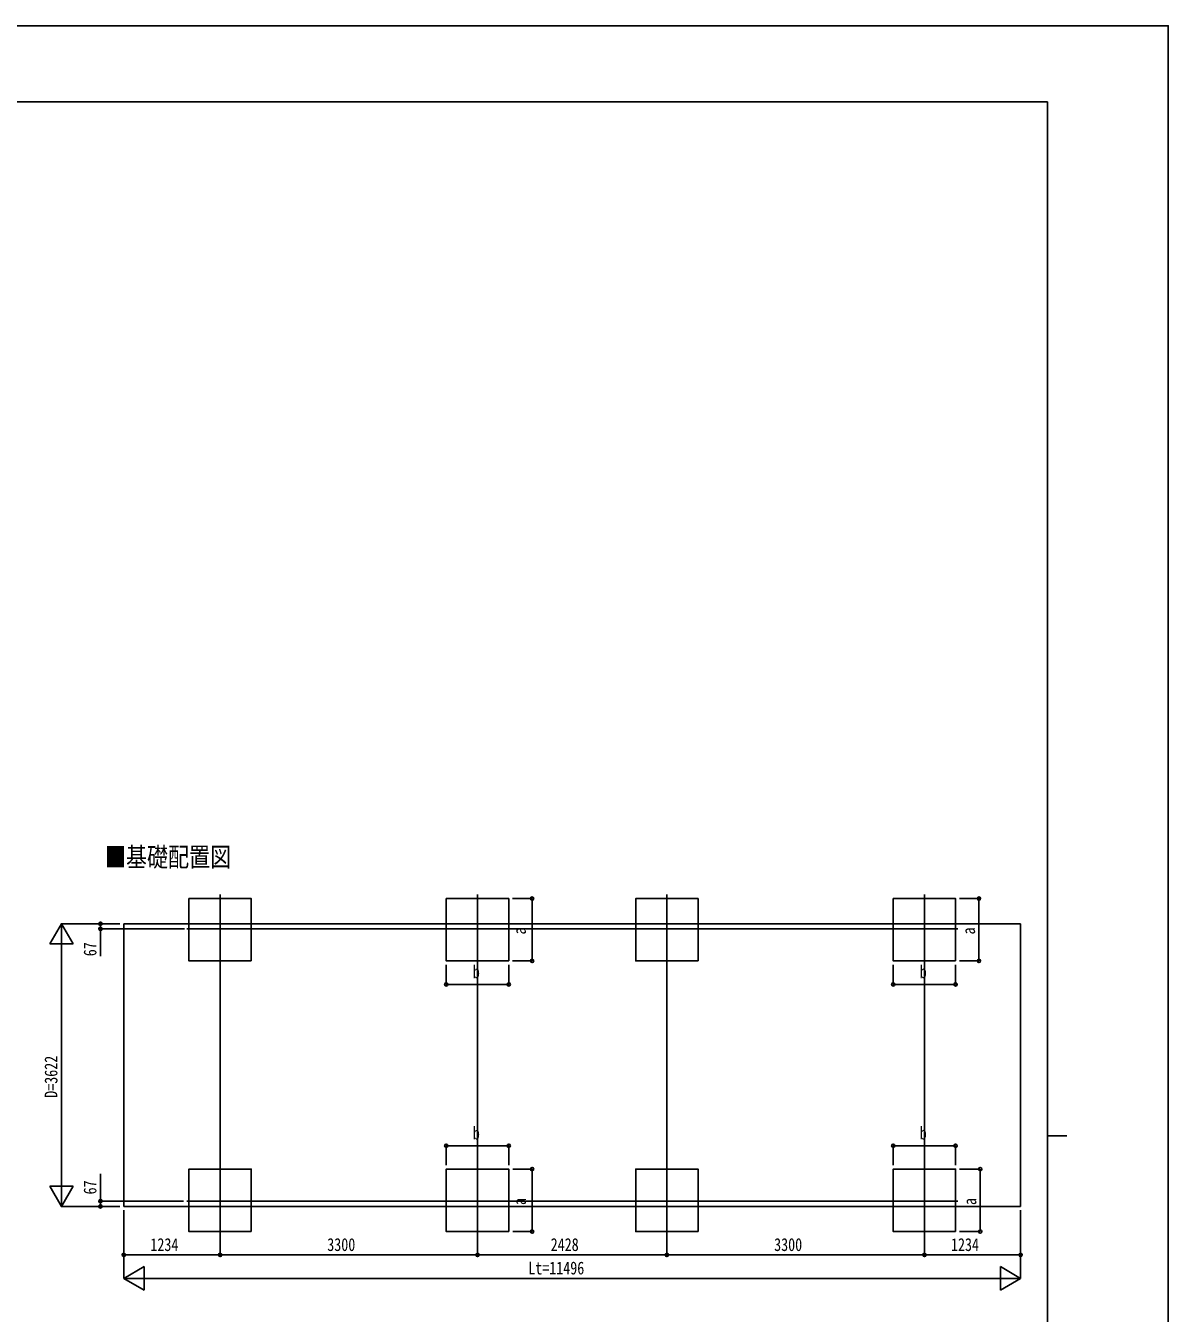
# Model space of a CAD drawing. Units: millimetres, scale not verified. Extents: x -21025 to 21025, y -14850 to 14850.
# Drawn here: x 6380 to 21025, y -1647 to 14850 of the extents above; entities that cross this region are included whole.
import ezdxf
from ezdxf.enums import TextEntityAlignment as Align

# ---------------------------------------------------------------- set-up
doc = ezdxf.new("R2010")
doc.units = ezdxf.units.MM
doc.header["$LTSCALE"] = 83
for name, color, linetype in [('0-2_USER1', 3, 'Continuous'), ('0-3_YKK_12', 2, 'Continuous'), ('0-5_YKK_A1', 4, 'Continuous'), ('0-6_YKK_D', 6, 'Continuous'), ('0-7_YKK_ZWAK', 7, 'Continuous')]:
    doc.layers.add(name, color=color, linetype=linetype)
doc.styles.add('ＭＳ ゴシック', font='')
doc.styles.get('ＭＳ ゴシック').set_extended_font_data('MS Gothic')

msp = doc.modelspace()

# ---------------------------------------------------------------- linework, layer by layer
at = {"layer": '0-3_YKK_12'}
for p, q in [((8871.1, 3718.88), (8871.1, 2814.56)), ((12171.1, 3718.88), (12171.1, 2814.56)), ((14599.1, 3718.88), (14599.1, 2814.56)), ((17899.1, 3718.88), (17899.1, 2814.56)), ((18327.72, 3277.22), (8443.66, 3277.22)), ((8871.1, 251.88), (8871.1, -652.44)), ((12171.1, 251.88), (12171.1, -652.44)), ((14599.1, 251.88), (14599.1, -652.44)), ((17899.1, 251.88), (17899.1, -652.44)), ((8443.66, -210.78), (18327.72, -210.78))]:
    msp.add_line(p, q, dxfattribs=at)
at = {"layer": '0-5_YKK_A1'}
for p, q in [((7637.1, 3344.22), (7637.1, -277.78)), ((19133.1, 3344.22), (7637.1, 3344.22)), ((19133.1, 3344.22), (19133.1, -277.78)), ((19133.1, -277.78), (7637.1, -277.78))]:
    msp.add_line(p, q, dxfattribs=at)
for points in [[(9271.1, 2866.72), (8471.1, 2866.72), (8471.1, 3666.72), (9271.1, 3666.72)], [(12571.1, 2866.72), (11771.1, 2866.72), (11771.1, 3666.72), (12571.1, 3666.72)], [(14999.1, 2866.72), (14199.1, 2866.72), (14199.1, 3666.72), (14999.1, 3666.72)], [(18299.1, 2866.72), (17499.1, 2866.72), (17499.1, 3666.72), (18299.1, 3666.72)], [(9271.1, -600.28), (8471.1, -600.28), (8471.1, 199.72), (9271.1, 199.72)], [(12571.1, -600.28), (11771.1, -600.28), (11771.1, 199.72), (12571.1, 199.72)], [(14999.1, -600.28), (14199.1, -600.28), (14199.1, 199.72), (14999.1, 199.72)], [(18299.1, -600.28), (17499.1, -600.28), (17499.1, 199.72), (18299.1, 199.72)]]:
    msp.add_lwpolyline(points, close=True, dxfattribs=at)
at = {"layer": '0-6_YKK_D'}
for p, q in [((12621.1, 3666.72), (12872.1, 3666.72)), ((12871.1, 2866.72), (12871.1, 3666.72)), ((18349.1, 3666.72), (18600.1, 3666.72)), ((18599.1, 2866.72), (18599.1, 3666.72)), ((6837.1, 3344.22), (6687.1, 3084.41)), ((7587.1, 3344.22), (6836.1, 3344.22)), ((6837.1, 3344.22), (6987.1, 3084.41)), ((6837.1, 3344.22), (6837.1, 2824.61)), ((7587.1, 3344.22), (7336.1, 3344.22)), ((8414.86, 3277.22), (7336.1, 3277.22)), ((6687.1, 3084.41), (6987.1, 3084.41)), ((6837.1, 22.22), (6837.1, 3044.22)), ((8871.1, 201.88), (8871.1, 2864.06)), ((11771.1, 2816.72), (11771.1, 2565.72)), ((12171.1, 201.88), (12171.1, 2864.06)), ((12571.1, 2816.72), (12571.1, 2565.72)), ((12621.1, 2866.72), (12872.1, 2866.72)), ((14599.1, 201.88), (14599.1, 2864.06)), ((17499.1, 2816.72), (17499.1, 2565.72)), ((17899.1, 201.88), (17899.1, 2864.06)), ((18299.1, 2816.72), (18299.1, 2565.72)), ((18349.1, 2866.72), (18600.1, 2866.72)), ((11771.1, 2566.72), (12571.1, 2566.72)), ((17499.1, 2566.72), (18299.1, 2566.72)), ((11771.1, 249.72), (11771.1, 500.72)), ((11771.1, 499.72), (12571.1, 499.72)), ((12571.1, 249.72), (12571.1, 500.72)), ((17499.1, 249.72), (17499.1, 500.72)), ((17499.1, 499.72), (18299.1, 499.72)), ((18299.1, 249.72), (18299.1, 500.72)), ((6837.1, -277.78), (6837.1, 241.84)), ((12622.1, 199.72), (12872.1, 199.72)), ((12871.1, 199.72), (12871.1, -600.28)), ((18349.1, 199.72), (18616, 199.72)), ((18615, 199.72), (18615, -600.28)), ((6837.1, -277.78), (6687.1, -17.97)), ((6987.1, -17.97), (6687.1, -17.97)), ((6837.1, -277.78), (6987.1, -17.97)), ((7586.1, -277.78), (6836.1, -277.78)), ((8404.41, -210.78), (7336.1, -210.78)), ((7587.1, -277.78), (7336.1, -277.78)), ((7637.1, -327.78), (7637.1, -1201.28)), ((7637.1, -328.78), (7637.1, -901.28)), ((19133.1, -327.78), (19133.1, -1201.28)), ((19133.1, -327.78), (19133.1, -901.28)), ((8871.1, -653.44), (8871.1, -901.28)), ((8871.1, -654.44), (8871.1, -901.28)), ((12171.1, -653.44), (12171.1, -901.28)), ((12171.1, -654.44), (12171.1, -901.28)), ((12622.1, -600.28), (12872.1, -600.28)), ((14599.1, -653.44), (14599.1, -901.28)), ((14599.1, -653.44), (14599.1, -901.28)), ((17899.1, -653.44), (17899.1, -901.28)), ((17899.1, -653.44), (17899.1, -901.28)), ((18349.1, -600.28), (18616, -600.28)), ((8871.1, -900.28), (7637.1, -900.28)), ((8871.1, -900.28), (12171.1, -900.28)), ((14599.1, -900.28), (12171.1, -900.28)), ((14599.1, -900.28), (17899.1, -900.28)), ((17899.1, -900.28), (19133.1, -900.28)), ((7637.1, -1200.28), (7896.91, -1050.28)), ((7896.91, -1350.28), (7896.91, -1050.28)), ((19133.1, -1200.28), (18873.29, -1050.28)), ((18873.29, -1050.28), (18873.29, -1350.28)), ((7637.1, -1200.28), (7896.91, -1350.28)), ((7637.1, -1200.28), (8156.71, -1200.28)), ((7937.1, -1200.28), (18833.1, -1200.28)), ((19133.1, -1200.28), (18613.48, -1200.28)), ((19133.1, -1200.28), (18873.29, -1350.28))]:
    msp.add_line(p, q, dxfattribs=at)
for points in [[(7337.1, 3344.22), (7337.1, 3277.22), (7337.1, 2926.22)], [(7337.1, -277.78), (7337.1, -210.78), (7337.1, 140.22)]]:
    msp.add_lwpolyline(points, dxfattribs=at)
for centre in [(12871.1, 3666.72), (18599.1, 3666.72), (7337.1, 3344.22), (7337.1, 3277.22), (12871.1, 2866.72), (18599.1, 2866.72), (11771.1, 2566.72), (12571.1, 2566.72), (17499.1, 2566.72), (18299.1, 2566.72), (11771.1, 499.72), (12571.1, 499.72), (17499.1, 499.72), (18299.1, 499.72), (12871.1, 199.72), (18615, 199.72), (7337.1, -210.78), (7337.1, -277.78), (12871.1, -600.28), (18615, -600.28), (7637.1, -900.28), (8871.1, -900.28), (8871.1, -900.28), (12171.1, -900.28), (12171.1, -900.28), (14599.1, -900.28), (14599.1, -900.28), (17899.1, -900.28), (17899.1, -900.28), (19133.1, -900.28)]:
    msp.add_circle(centre, 21.25, dxfattribs=at)
at = {"layer": '0-7_YKK_ZWAK'}
for p, q in [((19475.1, 13875), (-19524.9, 13875)), ((19475.1, 13875), (19475.1, -12625)), ((19475.1, 625), (19725.1, 625))]:
    msp.add_line(p, q, dxfattribs=at)
msp.add_lwpolyline([(-21025, -14850), (21025, -14850), (21025, 14850), (-21025, 14850)], close=True, dxfattribs=at)

# ---------------------------------------------------------------- texts
at = {"layer": '0-2_USER1', "style": 'ＭＳ ゴシック', "width": 0.8}
msp.add_text('■基礎配置図', height=247.1, dxfattribs=at).set_placement((7395.05, 4001), align=Align.BOTTOM_LEFT)
at = {"layer": '0-6_YKK_D', "style": 'ＭＳ ゴシック', "width": 0.8}
for s, p in [('a', (12841.1, 3206.72)), ('a', (18598.1, 3206.72)), ('67', (7336.1, 2927.22)), ('D=3622', (6836.1, 1113.22)), ('67', (7336.1, -124.78)), ('a', (12841.1, -260.28)), ('a', (18614, -260.28))]:
    msp.add_text(s, height=165, rotation=90, dxfattribs=at).set_placement(p, align=Align.BOTTOM_LEFT)
for s, p in [('b', (12111.1, 2596.72)), ('b', (17839.1, 2596.72)), ('b', (12111.1, 529.72)), ('b', (17839.1, 529.72)), ('1234', (7978.1, -899.28)), ('3300', (10245.1, -899.28)), ('2428', (13109.1, -899.28)), ('3300', (15973.1, -899.28)), ('1234', (18240.1, -899.28)), ('Lt=11496', (12821.1, -1199.28))]:
    msp.add_text(s, height=165, dxfattribs=at).set_placement(p, align=Align.BOTTOM_LEFT)

doc.saveas('drawing.dxf')
